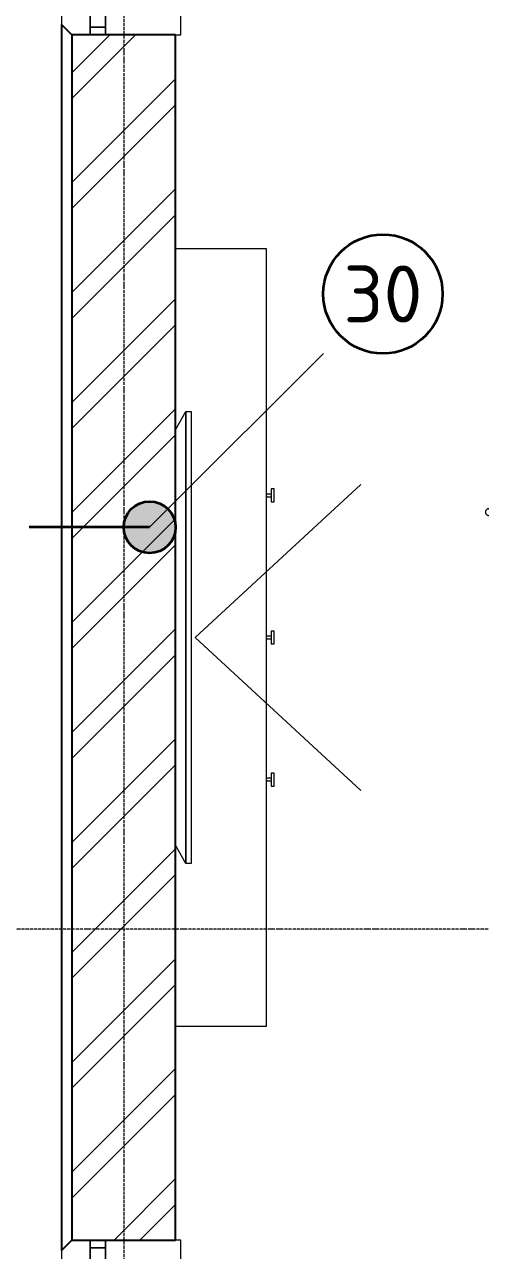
# Model space of a CAD drawing. Header units: millimetres. Extents: x -5016 to 62834, y -6019 to 88916.
# Drawn here: x -382 to 1376, y 7660 to 12390 of the extents above; entities that cross this region are included whole.
import ezdxf
from ezdxf.enums import TextEntityAlignment as Align

# ---------------------------------------------------------------- set-up
doc = ezdxf.new("R2010")
doc.units = ezdxf.units.MM
doc.linetypes.add('Осевая 12-2-2', pattern=[16, 12, -2, 0, -2])
for name, color, linetype, lineweight in [('A-GLAZ', 8, 'Continuous', 13), ('A-WALL', 8, 'Continuous', 13), ('A-WALL-PATT', 8, 'Continuous', 13), ('I-FURN', 9, 'Continuous', 13), ('M-EQPM', 9, 'Continuous', 13), ('S-GRID', 8, 'Continuous', 13), ('АР_подложка', 8, 'Continuous', 13), ('ОВ_выноски', 7, 'Continuous', 18), ('ТЗ_ВК_К', 30, 'Continuous', 35)]:
    doc.layers.add(name, color=color, linetype=linetype, lineweight=lineweight)
doc.styles.add('GOST', font='isocpeur.ttf', dxfattribs={"width": 0.9})

# ---------------------------------------------------------------- blocks, each defined once
blk = doc.blocks.new('INT 15 Тумба - INT 15 Тумба-1563850-Этаж 1 - Планировка')
at = {"layer": 'I-FURN'}
for p, q in [((1500, 150), (-1500, 150)), ((-1500, 150), (-1500, -200)), ((-523.3, 180), (-573.3, 180)), ((-573.3, 180), (-573.3, 168)), ((-573.3, 168), (-523.3, 168)), ((-553.3, 171), (-553.3, 150)), ((-553.3, 150), (-553.2, 150)), ((-553.3, 150), (-550.8, 150)), ((-545.8, 150), (-543.3, 150)), ((-543.5, 150), (-543.3, 150)), ((-543.3, 150), (-543.3, 171)), ((-523.3, 168), (-523.3, 180)), ((25, 180), (-25, 180)), ((-25, 180), (-25, 168)), ((-25, 168), (25, 168)), ((-5, 171), (-5, 150)), ((-5, 150), (-4.8, 150)), ((-5, 150), (-2.5, 150)), ((2.5, 150), (5, 150)), ((4.8, 150), (5, 150)), ((5, 150), (5, 171)), ((25, 168), (25, 180)), ((573.3, 180), (523.3, 180)), ((523.3, 180), (523.3, 168)), ((523.3, 168), (573.3, 168)), ((543.3, 171), (543.3, 150)), ((543.3, 150), (543.5, 150)), ((543.3, 150), (545.8, 150)), ((550.8, 150), (553.3, 150)), ((553.2, 150), (553.3, 150)), ((553.3, 150), (553.3, 171)), ((573.3, 168), (573.3, 180)), ((1500, -200), (1500, 150))]:
    blk.add_line(p, q, dxfattribs=at)
blk = doc.blocks.new('ТВ - Плоский экран1 - ТВ 60_ 2-1563836-Этаж 1 - Планировка')
at = {"layer": 'M-EQPM'}
for p, q in [((-3.9, 16.5), (-594.3, 655.4)), ((-3.9, 16.5), (586.5, 655.4)), ((-875.5, -18.5), (-875.5, 1.5)), ((-875.5, 1.5), (867.6, 1.5)), ((867.6, 1.5), (867.6, -18.5)), ((867.6, -18.5), (-875.5, -18.5)), ((-805.5, -58.5), (-875.5, -18.5)), ((-875.5, -18.5), (867.6, -18.5)), ((867.6, -18.5), (797.6, -58.5))]:
    blk.add_line(p, q, dxfattribs=at)
blk = doc.blocks.new('INT Стол дизайнерский 5 - INT Стол дизайнерский 5-1563849-Этаж 1 - Планировка')
at = {"layer": 'I-FURN'}
for p, q in [((-319, 226.7), (-330.3, 242.9)), ((-312.9, 260.3), (-284.1, 240.2)), ((-290.5, 185.7), (-301.9, 202)), ((-272, 231.9), (-255.7, 220.5)), ((364.5, 24.6), (384, 21.1)), ((364.5, -24.6), (384, -21.1)), ((-301.9, -202), (-290.5, -185.7)), ((-330.3, -242.9), (-319, -226.7)), ((-272, -231.9), (-255.7, -220.5)), ((-312.9, -260.3), (-284.1, -240.2))]:
    blk.add_line(p, q, dxfattribs=at)
at = {"layer": 'I-FURN', "flags": 128}
blk.add_lwpolyline([(-225, 250), (-275.1, 243.7), (-322.6, 225.2), (-365.3, 195.5), (-400.9, 155.9), (-427.7, 108.5), (-444.4, 55.6), (-450, 0), (-444.4, -55.6), (-427.7, -108.5), (-400.9, -155.9), (-365.3, -195.5), (-322.6, -225.2), (-275.1, -243.7), (-225, -250)], dxfattribs=at)
at = {"layer": 'I-FURN'}
for centre, radius, start, end in [((-320, 250), 12.5, 45, 180), ((-320, 250), 12.5, 180, 225), ((-225, -935.1), 1185.1, 57.1055, 90), ((379.8, 0), 71.5, 360, 57.1055), ((379.8, 0), 71.5, 302.8945, 360), ((-225, 935.1), 1185.1, 270, 302.8945), ((-320, -250), 12.5, 135, 180), ((-320, -250), 12.5, 180, 315)]:
    blk.add_arc(centre, radius, start, end, dxfattribs=at)
blk = doc.blocks.new('INT 20 Окно Прямоугольник 1ст - INT 20 Окно Прямоугольник 1ст 1000-3000h-1568821-Этаж 1 - Планировка')
at = {"layer": 'A-GLAZ'}
for p, q in [((460, 240), (-460, 240)), ((-500, 130), (-400, 130)), ((-470, 130), (-500, 130)), ((-470, 70), (-470, 130)), ((-400, 130), (-470, 130)), ((-470, 130), (-470, 70)), ((400, 130), (500, 130)), ((470, 130), (400, 130)), ((500, 130), (470, 130)), ((470, 130), (470, 70)), ((470, 70), (470, 130)), ((-500, 70), (-470, 70)), ((-400, 70), (-500, 70)), ((-470, 70), (-400, 70)), ((500, 70), (400, 70)), ((400, 70), (470, 70)), ((470, 70), (500, 70)), ((-500, -200), (-500, -220)), ((-500, -220), (500, -220)), ((500, -220), (500, -200))]:
    blk.add_line(p, q, dxfattribs=at)
blk = doc.blocks.new('АР_plan1')
at = {"layer": 'A-WALL-PATT', "lineweight": 9}
h = blk.add_hatch(dxfattribs=at)
h.set_pattern_fill('FP_1', color=256, style=0, pattern_type=2)
h.set_pattern_definition([(45, (0, 0), (-212.132, 212.132), []), (45, (0, 100), (-212.132, 212.132), [])])
h.paths.add_polyline_path([(2368.2, 4472.6), (2368.2, 11372.6), (1968.2, 11372.6), (1968.2, 4472.6)])
h.paths.add_polyline_path([(2368.2, 12372.6), (2368.2, 17022.6), (1968.2, 17022.6), (1968.2, 12372.6)])
h.paths.add_polyline_path([(2368.2, 18022.6), (2368.2, 18272.6), (1968.2, 18272.6), (1968.2, 18022.6)])
at = {"layer": 'A-WALL', "lineweight": 25}
for p, q in [((1928.2, 17062.6), (1928.2, 12332.6)), ((1968.2, 17022.6), (1928.2, 17062.6)), ((2368.2, 17022.6), (1968.2, 17022.6)), ((1968.2, 17022.6), (1968.2, 12372.6)), ((2368.2, 12372.6), (2368.2, 17022.6)), ((1928.2, 12332.6), (1968.2, 12372.6)), ((1968.2, 12372.6), (2368.2, 12372.6))]:
    blk.add_line(p, q, dxfattribs=at)
at = {"layer": 'S-GRID', "color": 251, "linetype": 'Осевая 12-2-2', "true_color": 0x646464}
for p, q in [((2168.2, 22574.8), (2168.2, -1346.2)), ((23375.6, 13572.6), (-1176.1, 13572.6))]:
    blk.add_line(p, q, dxfattribs=at)
at = {"layer": 'A-GLAZ', "rotation": 89.99999999999991}
for p in [(2168.2, 17522.6), (2168.2, 11872.6)]:
    blk.add_blockref('INT 20 Окно Прямоугольник 1ст - INT 20 Окно Прямоугольник 1ст 1000-3000h-1568821-Этаж 1 - Планировка', p, dxfattribs=at)
at = {"layer": 'I-FURN'}
for name, p, rotation in [('INT 15 Тумба - INT 15 Тумба-1563850-Этаж 1 - Планировка', (2568.2, 14697.6), 270.0000000000009), ('INT Стол дизайнерский 5 - INT Стол дизайнерский 5-1563849-Этаж 1 - Планировка', (3966.2, 15069.5), 306.000000000001)]:
    blk.add_blockref(name, p, dxfattribs=dict(at, rotation=rotation))
at = {"layer": 'M-EQPM', "rotation": 270.0000000000005}
blk.add_blockref('ТВ - Плоский экран1 - ТВ 60_ 2-1563836-Этаж 1 - Планировка', (2426.7, 14693.7), dxfattribs=at)

msp = doc.modelspace()

# ---------------------------------------------------------------- block references
at = {"layer": 'АР_подложка'}
msp.add_blockref('АР_plan1', (-2168, -4673), dxfattribs=at)

# ---------------------------------------------------------------- next in the draw order: hatches: boundary and pattern name
at = {"layer": 'ТЗ_ВК_К'}
h = msp.add_hatch(color=5, dxfattribs=at)
edge = h.paths.add_edge_path()
edge.add_arc((100, 10450), 100, 0, 360)

# ---------------------------------------------------------------- next in the draw order: linework, layer by layer
at = {"layer": 'ОВ_выноски'}
msp.add_lwpolyline([(100, 10450), (837.4, 11187.4)], dxfattribs=at)
at = {"layer": 'ТЗ_ВК_К'}
msp.add_lwpolyline([(100, 10450), (-365, 10450)], dxfattribs=at)
msp.add_circle((100, 10450), 100, dxfattribs=at)

# ---------------------------------------------------------------- next in the draw order: wipeouts: each hides what was drawn before it
msp.add_wipeout([(770, 11120), (1230, 11120), (1230, 11580), (770, 11580)])

# ---------------------------------------------------------------- next in the draw order: linework, layer by layer
msp.add_circle((1000, 11350), 230, dxfattribs=at)

# ---------------------------------------------------------------- next in the draw order: texts
at = {"layer": 'ТЗ_ВК_К', "style": 'GOST'}
msp.add_text('30', height=220, dxfattribs=at).set_placement((1000, 11350), align=Align.MIDDLE_CENTER)

doc.saveas('drawing.dxf')
